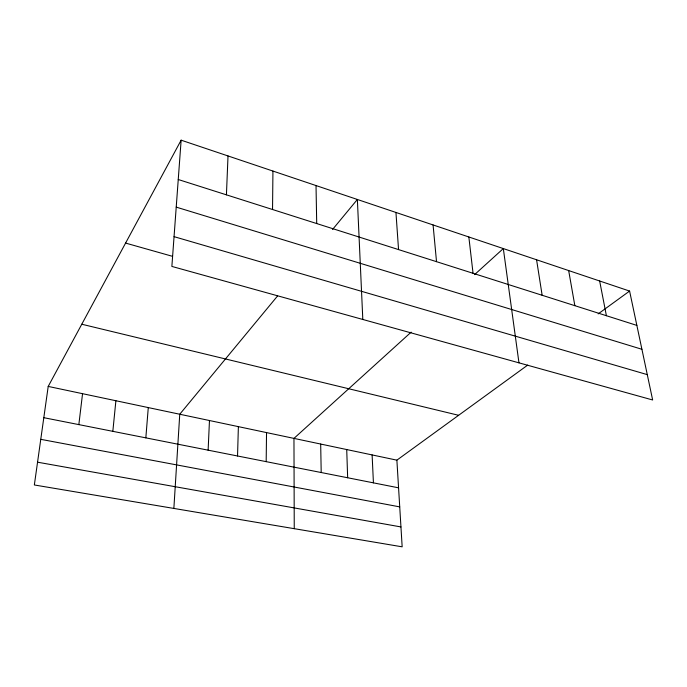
<?xml version="1.0" encoding="UTF-8"?>
<svg xmlns="http://www.w3.org/2000/svg" width="687" height="687" viewBox="0 0 687 687"><rect width="100%" height="100%" fill="white"/><g stroke="black" fill="none" stroke-linecap="round" stroke-linejoin="round"><path stroke-width="1.03" d="M272.541 209.509L272.937 171.063M266.178 461.655L266.539 432.595M237.539 455.988L238.38 426.644M226.427 194.842L228.015 155.949M208.127 450.174L209.466 420.53M173.863 508.432L179.754 414.244L277.565 295.968M181.136 140.174L171.87 266.427L652.65 399.98L629.593 291.065L181.136 140.174L48.21 386.42L34.35 484.97L402.161 546.826L396.88 460.161L527.702 365.098M145.833 437.859L148.28 407.589M112.831 431.333L115.897 400.736M78.842 424.618L82.552 393.685M332.542 229.492L357.369 199.47L362.813 319.472M411.152 332.147L293.959 438.4L294.251 528.672M474.588 274.628L503.322 248.574L518.968 362.848M598.171 313.89L629.593 291.065M37.553 462.196L400.942 526.929M40.765 439.328L399.722 506.877M43.813 417.687L398.563 487.822M48.21 386.42L396.88 460.161M81.779 324.23L458.615 415.3M125.584 243.078L172.506 256.328M174.06 236.654L647.283 374.63M176.224 207.122L641.924 349.288M178.251 179.513L636.866 325.406M599.648 280.983L606.398 315.711M568.664 270.558L574.847 305.672M536.573 259.763L542.146 295.273M468.843 236.981L473.051 273.297M433.076 224.941L436.52 261.67M395.944 212.446L398.554 249.596M372.114 454.923L373.427 482.858M346.72 449.556L347.656 477.757M316.02 185.559L316.716 223.558M320.683 444.051L321.198 472.527"/></g></svg>
